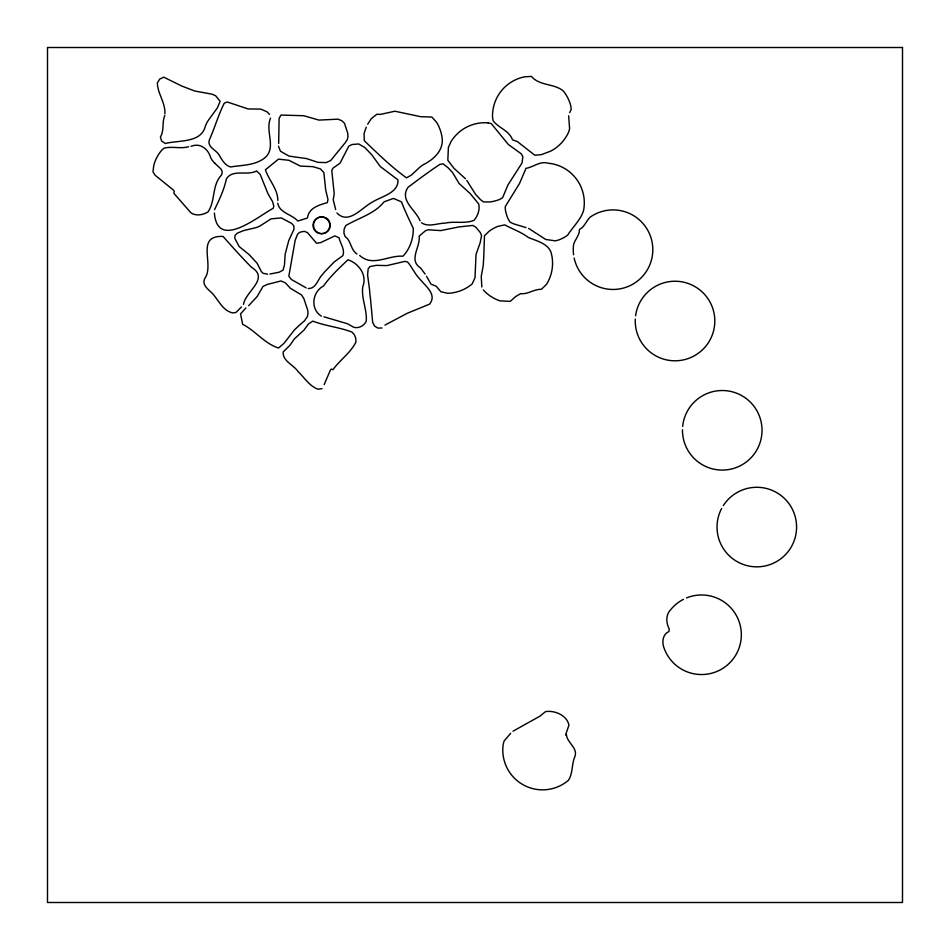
<?xml version="1.0" encoding="UTF-8"?>
<svg xmlns="http://www.w3.org/2000/svg" width="950" height="950" viewBox="0 0 950 950"><rect width="100%" height="100%" fill="white"/><g stroke="black" fill="none" stroke-linecap="round" stroke-linejoin="round"><path stroke-width="1.43" d="M277.851 200.414C277.804 188.991 268.85 180.227 265.406 169.789L278.504 159.137L288.978 160.301L300.414 166.119L312.859 166.642L320.423 168.898L323.843 172.484L325.719 190.047L327.964 199.441L327.358 202.623C319.058 205.034 308.762 207.741 307.408 218.037L297.825 221.041C291.994 214.284 279.288 212.942 277.768 203.181M214.379 213.073C217.336 250.361 257.284 216.968 273.149 208.299L273.837 206.245L272.531 201.554L267.995 193.764L260.217 174.456L256.631 170.964C247.154 176.118 232.584 168.672 226.349 178.968C224.141 189.774 219.296 199.833 214.534 209.653M568.646 115.793L569.608 128.856L568.658 132.014A39.781 39.781 0 0 1 550.751 151.109L541.417 154.636L534.838 155.242L517.453 141.645L512.501 139.828C509.283 130.542 498.714 128.155 493.157 120.804L492.551 117.562A39.781 39.781 0 0 1 524.816 76.796L531.406 76.416C539.897 86.272 554.064 83.113 563.457 91.129A39.781 39.781 0 0 1 570.819 105.949L571.199 109.226L569.715 112.623M278.671 143.486L279.11 118.311L281.01 115.057L303.798 115.734L318.927 120.092L337.915 119.166L341.786 120.686L344.494 123.298L347.688 133.048L348.021 136.479L347.166 139.899L344.992 143.034L330.659 160.55L326.123 162.604L318.012 162.355L306.494 158.579L289.038 156.109L280.464 151.24L278.493 146.193M164.789 115.508C161.761 122.502 164.516 130.221 160.396 137.061L161.595 141.004L165.3 143.486C178.612 140.042 200.937 143.224 205.271 126.481A23.619 23.619 0 0 1 208.549 120.044L217.36 107.908L220.127 101.282L215.662 95.784L212.254 94.228L194.714 91.01L181.676 85.999L163.732 77.152L159.731 79.076L157.368 82.852C157.439 93.516 165.644 102.79 164.861 113.857M270.536 118.168C264.812 130.958 276.866 147.725 264.789 157.878C254.802 165.668 242.262 164.967 230.541 166.974C224.093 165.11 221.552 158.686 218.191 153.615C214.641 149.376 206.862 146.431 209.487 139.591C214.831 127.68 218.369 114.831 224.283 103.134L227.311 102.006L248.081 108.941L260.763 109.107L266.986 111.768L269.467 114.404M366.213 127.205L364.076 133.523L364.254 140.683C377.863 153.651 391.258 166.963 406.576 177.864L411.694 174.812L417.846 169.064A26.826 26.826 0 0 1 423.949 164.35C434.019 159.303 443.876 149.922 442.106 137.798A39.781 39.781 0 0 0 436.549 122.218L431.834 117.04L420.838 116.719L394.903 111.221L380.534 114.368L376.829 114.273L371.308 118.631L367.674 124.212M324.164 384.596L330.398 370.084L331.36 369.027L332.88 369.787C339.874 359.931 350.467 353.079 355.929 342.071L355.787 338.378L354.469 334.934L352.141 332.168C339.494 327.228 325.577 326.076 312.835 321.124L308.524 323.902L303.905 330.173L294.262 339.008L290.035 345.206L283.171 351.951C282.483 361.309 293.681 364.8 298.229 371.771C304.677 377.886 309.439 386.08 317.989 389.227L322.038 388.609M243.497 304.368C245.587 291.246 269.942 278.576 251.489 267.283C241.739 257.509 232.417 246.941 223.036 236.443C194.797 235.172 215.033 264.967 204.689 278.552C201.162 286.544 210.947 290.474 214.558 296.056C219.699 302.575 223.784 310.84 232.548 312.906L235.944 312.491L241.442 306.969M510.696 733.305L504.141 740.905L503.239 744.087A39.781 39.781 0 0 0 568.444 780.283C573.099 773.264 571.496 763.978 574.999 756.319C577.814 747.555 567.043 742.924 566.39 734.528L565.594 734.979L568.955 725.087C566.829 715.196 554.764 710.184 545.526 711.609L539.968 716.146L513 731.203M248.686 305.662L257.201 296.471L263.007 286.437L267.152 284.478L281.01 280.939L285.463 282.922L290.308 288.23L301.542 294.963L303.929 298.763L307.622 309.949A11.341 11.341 0 0 1 307.147 317.027L304.321 320.969L298.941 325.589A175.584 175.584 0 0 0 294.274 330.125L284.014 343.294L278.552 348.021C264.421 343.544 255.431 330.707 242.666 324.33L240.54 313.892L245.872 307.931M384.94 325.114L407.265 313.286L429.531 304.166C437.356 294.595 425.576 286.152 419.971 279.241C414.853 274.123 412.122 267.128 407.503 261.951L404.854 261.392L386.876 265.596L376.271 265.347L369.918 266.582L368.161 268.909L367.603 274.942L369.016 285.724A51.443 51.443 0 0 1 369.716 292.03A44.092 44.092 0 0 0 370.393 297.849L372.685 322.383L374.526 326.028L377.839 328.082L381.971 327.988M191.045 146.359C200.177 142.452 208.335 149.007 210.674 157.736A20.484 20.484 0 0 0 214.712 163.127M188.563 146.727C180.488 149.067 172.104 146.051 164.018 148.176L161.571 150.385A39.781 39.781 0 0 0 153.829 165.003L152.986 171.796L155.099 175.239L173.256 189.929L174.266 191.425L173.838 193.289L190.879 212.776C195.938 216.351 202.861 214.949 207.919 212.052C215.662 200.889 211.66 185.701 221.267 175.263A5.213 5.213 0 0 0 220.293 168.376L214.712 163.127M270.014 274.016L279.158 272.234L283.064 270.073L284.466 265.121L285.166 254.161L288.764 240.552L294.025 229.176L293.776 225.744L291.674 223.416L281.248 217.918L271.106 218.844L261.036 225.304A19.309 19.309 0 0 1 255.692 227.715L243.426 230.636L237.417 233.13L235.149 235.256L234.721 238.153L239.115 246.513L249.054 254.553L257.046 263.15L261.333 271.522L263.055 273.315L267.663 274.194M308.239 288.527C315.994 288.824 317.692 279.573 322.062 274.942A162.901 162.901 0 0 0 324.864 271.617L334.162 261.962L342.879 255.633C345.171 249.28 340.266 243.734 339.043 237.749L334.827 235.897L320.589 242.666L316.552 243.259L307.515 232.643L304.558 231.384L301.898 231.729L299.452 232.429L297.457 234.496L295.177 240.303L288.836 276.212L291.306 279.442L306.173 287.886M488.003 122.835L491.221 123.548L508.381 144.519L521.301 153.852L522.856 156.703L522.013 163.008L507.941 184.965L502.574 197.754L499.712 199.405A39.781 39.781 0 0 1 490.069 201.934L483.467 201.922L480.474 199.654L475.617 194.417L466.806 180.453M323.891 316.789L347.569 323.784L353.792 327.311C358.851 328.664 364.123 325.803 366.261 321.136C367.175 309.356 361.119 298.442 362.781 286.674C367.377 275.168 358.851 263.411 347.973 259.754C339.138 268.197 330.588 276.034 323.487 286.009C312.004 292.006 310.187 309.308 321.385 316.136M526.015 227.584L513.523 223.796L510.138 222.181L508.357 219.402A39.781 39.781 0 0 1 505.376 209.891L505.246 206.589L519.555 183.433L526.015 168.328C533.651 167.152 539.742 160.752 548.245 163.21A39.781 39.781 0 0 1 583.526 210.662C580.688 219.937 572.636 227.121 567.589 235.232A39.781 39.781 0 0 1 558.802 239.958L555.406 240.837L545.727 239.483L528.604 228.38M359.658 255.455C372.602 267.271 388.17 255.087 402.942 256.215C409.901 249.209 413.63 237.809 413.262 228.273C409.082 219.557 404.938 210.852 401.482 201.851L393.442 198.419L384.002 201.851C374.704 213.821 358.577 218.001 345.753 225.566L344.137 229.152L343.924 232.999L345.052 236.479C351.215 240.623 350.562 249.874 356.986 254.006M421.586 222.822C428.616 227.501 437.451 223.203 445.241 223.107C454.694 221.018 464.752 224.046 474.026 220.352C477.779 215.947 480.035 209.784 478.741 204.001L470.202 193.598L459.111 183.528L452.521 172.496L448.412 168.055L443.116 163.828L439.921 164.374C429.079 171.487 418.653 179.36 408.12 187.233C398.929 200.07 415.708 209.867 420.066 220.792M336.941 213.002C348.757 225.114 361.558 207.741 372.269 202.16C381.508 196.234 398.668 193.159 397.967 179.894L380.249 166.487L371.806 154.838L364.871 147.594L358.673 143.961L352.034 144.519L348.852 146.098L340.064 163.115L333.011 168.162L331.776 170.549L334.222 193.764L333.236 199.737L335.647 209.487M465.452 178.731L454.005 168.352L447.83 160.289L448.388 147.345L451.179 141.348A39.781 39.781 0 0 1 488.003 122.835M426.574 276.308L430.956 284.109L436.276 286.283L440.824 291.709L447.735 293.312A39.781 39.781 0 0 0 472.162 283.931L475 277.768L476.033 254.422L480.13 242.832L481.591 235.588L480.296 232.548L475.938 227.276L472.791 225.435L458.886 226.931L440.776 230.601L428.189 229.793L425.553 230.708L419.188 236.075C420.565 247.19 408.072 260.146 420.672 268.054A285.249 285.249 0 0 0 425.161 274.075M481.828 287.043L481.246 276.474L483.289 265.276A158.187 158.187 0 0 1 483.728 257.794L484.488 235.743L489.238 231.159A39.781 39.781 0 0 1 497.954 226.314L504.771 224.901C512.798 229.223 521.016 231.966 528.319 237.453C536.465 240.908 547.722 243.342 551.048 252.356A39.781 39.781 0 0 1 546.476 284.382L541.417 289.299C534.149 288.966 527.784 294.595 520.612 293.657L515.601 296.602L510.233 301.376L499.878 300.865A39.781 39.781 0 0 1 483.348 289.999M686.494 597.942A39.781 39.781 0 0 1 738.684 620.481A39.781 39.781 0 0 1 715.065 672.184A39.781 39.781 0 0 1 663.86 647.484C661.818 641.903 662.815 634.066 668.931 631.572L669.251 629.066C666.092 623.081 665.523 614.876 670.617 609.758A39.781 39.781 0 0 1 683.466 599.331M723.294 505.614A39.781 39.781 0 0 1 791.599 507.787A39.781 39.781 0 0 1 757.209 566.841A39.781 39.781 0 0 1 721.62 508.499M682.658 426.431A39.781 39.781 0 0 1 744.491 397.314A39.781 39.781 0 0 1 740.691 465.548A39.781 39.781 0 0 1 682.48 429.756M574.144 258.056A39.781 39.781 0 0 0 626.477 287.126A39.781 39.781 0 0 0 648.375 231.42A39.781 39.781 0 0 0 590.247 217.075C586.162 220.709 584.82 226.836 579.464 229.461C579.643 235.422 574.857 239.483 573.551 244.803A39.781 39.781 0 0 0 573.586 254.766M635.586 315.792A39.781 39.781 0 0 1 698.381 288.812A39.781 39.781 0 0 1 692.241 356.879A39.781 39.781 0 0 1 635.289 319.105M318.511 232.928A8.396 8.396 0 0 1 316.718 218.619A8.396 8.396 0 0 1 330.161 223.844A8.396 8.396 0 0 1 319.164 233.189M317.977 233.035A8.396 8.396 0 0 1 316.326 218.702A8.396 8.396 0 0 1 329.709 224.058A8.396 8.396 0 0 1 318.63 233.284M902.5 47.5L47.5 47.5L47.5 902.5L902.5 902.5L902.5 47.5"/></g></svg>
